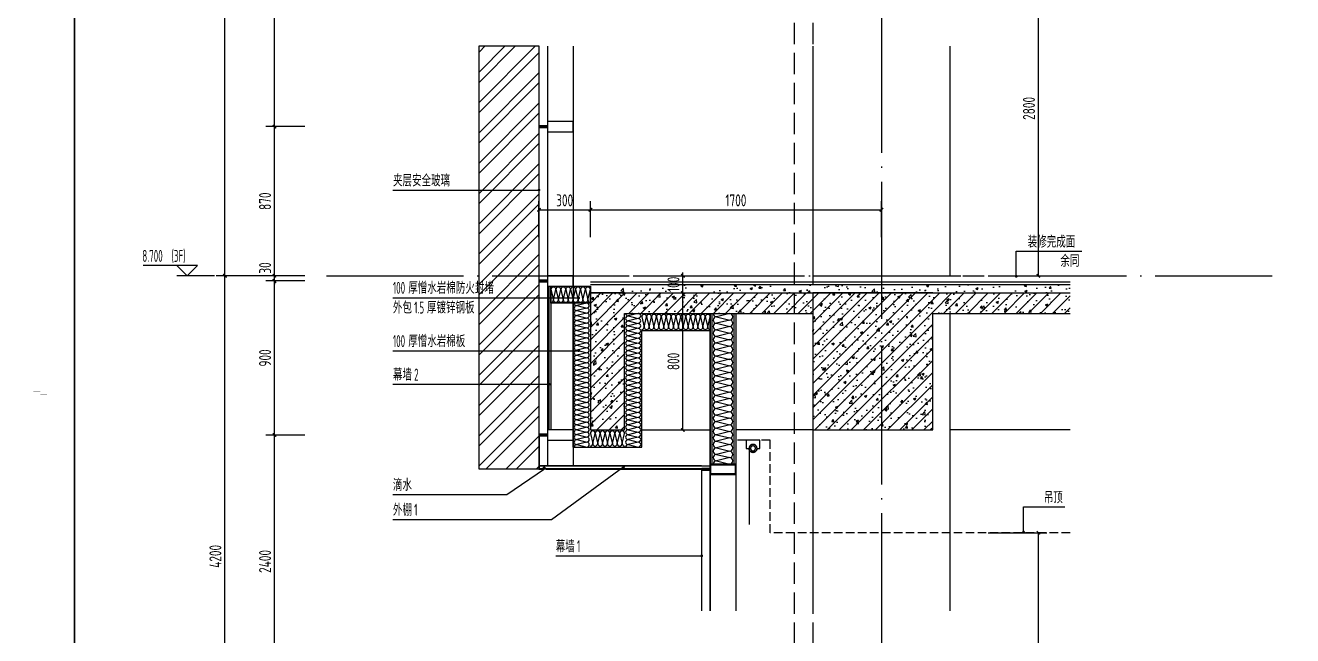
# Model space of a CAD drawing. Extents: x 198753 to 882193, y -399300 to 132460.
# Drawn here: x 378388 to 385789, y -198171 to -194608 of the extents above; entities that cross this region are included whole.
import ezdxf

# ---------------------------------------------------------------- set-up
doc = ezdxf.new("R2010")
doc.units = 0
doc.header["$LTSCALE"] = 1000
doc.header["$MEASUREMENT"] = 0
for name, pattern in [('DASH', [0.35, 0.25, -0.1]), ('DOTE', [2.42, 2, -0.2, 0.02, -0.2]), ('HIDDEN', [9.525, 6.35, -3.175])]:
    doc.linetypes.add(name, pattern=pattern)
for name, color, linetype in [('01-标注_尺寸', 124, 'Continuous'), ('01-标注_标高', 200, 'Continuous'), ('01-标注_符号', 200, 'Continuous'), ('02-TEXT_标注', 130, 'Continuous'), ('05-填充_156', 156, 'Continuous'), ('05-填充_天正', 26, 'Continuous'), ('A-C_窗', 140, 'Continuous'), ('A-D-玻璃剖线', 130, 'Continuous'), ('A-D-金属剖线', 200, 'Continuous'), ('A-D_龙骨', 131, 'Continuous'), ('A-STR-面层', 191, 'Continuous'), ('A-SUR_保温', 222, 'Continuous'), ('A-SUR_看线', 231, 'Continuous'), ('A-SUR_面层', 191, 'Continuous'), ('A-TECH_结构', 21, 'Continuous'), ('A-金属背板', 30, 'Continuous'), ('A_AXIS-轴线', 36, 'DOTE'), ('A_STR-砼墙', 51, 'Continuous'), ('A_STR-砼柱', 51, 'Continuous'), ('D_铝板', 181, 'Continuous'), ('I-E-家具_活动', 201, 'DASH'), ('钢龙骨', 173, 'Continuous')]:
    doc.layers.add(name, color=color, linetype=linetype)
doc.styles.add('_TCH_DIM', font='ROS1', dxfattribs={"width": 0.8, "bigfont": 'JD'})
doc.styles.add('_TCH_DIM_T3', font='ROS1', dxfattribs={"width": 0.8, "bigfont": 'JD'})
doc.dimstyles.new('_TCH_ARCH&&20', dxfattribs={"dimtxt": 70, "dimasz": 20, "dimexe": 50, "dimexo": 60, "dimgap": 20, "dimtad": 1, "dimdec": 0, "dimzin": 0, "dimdsep": 46, "dimtxsty": '_TCH_DIM_T3', "dimblk": 'ARCHTICK', "dimcen": 0.09, "dimclrt": 4, "dimazin": 2, "dimtfac": 1, "dimtdec": 0, "dimtix": 1, "dimtmove": 2, "dimatfit": 3, "dimfxl": 0, "dimtolj": 1, "dimtzin": 0, "dimarcsym": 0})
pattern_1 = [(45, (0, 0), (-35.355339, 35.355339), []), (50, (0, 0), (143.452037, -12.550427), [15, -165]), (355, (0, 0), (-27.75027, 150.43843), [12, -132]), (100.4514, (11.95, -1.05), (115.701876, 137.88791), [12.74804, -140.22842]), (46.1842, (0, 40), (213.44821, -33.1038), [22.5, -247.5]), (96.6356, (17.79, 37.24), (186.93254, 194.82357), [19.12206, -210.3426]), (351.1842, (0, 40), (186.93239, 194.82372), [18, -198]), (21, (20, 30), (119.38141, -80.52378), [15, -165]), (326, (20, 30), (48.663066, 145.03001), [12, -132]), (71.4514, (29.95, 23.29), (168.044526, 64.5061), [12.74804, -140.22842]), (37.5, (0, 0), (2.431971, 66.578771), [0, -130.4, 0, -134, 0, -132.5]), (7.5, (0, 0), (52.613907, 78.882342), [0, -76.4, 0, -127.4, 0, -50.5]), (327.5, (-44.6, 0), (106.764487, -4.510974), [0, -50, 0, -156, 0, -207]), (317.5, (-64.6, 0), (116.637234, 20.020996), [0, -65, 0, -103.6, 0, -147])]

# ---------------------------------------------------------------- blocks, each defined once
blk = doc.blocks.new('A$C643B6CAF')
at = {"layer": '钢龙骨', "const_width": 10}
blk.add_lwpolyline([(0, -1.6), (-28, -1.6)], dxfattribs=at)
at = {"layer": '钢龙骨'}
for points in [[(0, 28.4), (0, -31.6), (150, -31.6), (150, 28.4)], [(4, 24.4), (4, -27.6), (146, -27.6), (146, 24.4)]]:
    blk.add_lwpolyline(points, close=True, dxfattribs=at)
blk = doc.blocks.new('kyuhtr')
at = {"const_width": 20}
blk.add_lwpolyline([(50, 0), (0, 0)], dxfattribs=at)
blk.add_lwpolyline([(50, -30), (200, -30), (200, 30), (50, 30)], close=True)
blk = doc.blocks.new('$LinePat$岩棉板')
at = {"color": 0}
for p, q in [((0, -17), (12, -67)), ((12, -67), (24, -17))]:
    blk.add_line(p, q, dxfattribs=at)
for centre, start, end in [((12, -17), 0, 180), ((0, -67), 270, 0), ((24, -67), 180, 270)]:
    blk.add_arc(centre, 12, start, end, dxfattribs=at)
at = {"layer": 'Defpoints'}
blk.add_point((0, 0.1), dxfattribs=at)
at = {"layer": 'Defpoints', "color": 0}
blk.add_point((24, -84), dxfattribs=at)
blk = doc.blocks.new('*U301')
at = {"layer": '01-标注_符号', "const_width": 8}
for points in [[(7513.4, -128783.1, 1), (7521.4, -128783.1, 1)], [(7513.4, -129091, 1), (7521.4, -129091, 1)], [(7341.6, -129286.8, 1), (7349.6, -129286.8, 1)], [(7777.7, -129770.3, 1), (7784.2, -129765.5, 1)]]:
    blk.add_lwpolyline(points, format="xyb", close=True, dxfattribs=at)
at = {"layer": '01-标注_符号'}
for points in [[(6432.6, -128783.1), (7313.3, -128783.1), (7517.4, -128783.1)], [(6432.6, -129091), (7313.3, -129091), (7517.4, -129091)], [(6432.6, -129286.8), (7313.3, -129286.8), (7345.6, -129286.8)], [(6432.6, -130076), (7359.7, -130076), (7781, -129767.9)], [(6432.6, -129930.4), (7097.3, -129930.4), (7317.4, -129781)]]:
    blk.add_lwpolyline(points, dxfattribs=at)
at = {"layer": 'A-C_窗'}
for points in [[(8285.6, -128873.6), (8285.6, -130609.3)], [(8435.6, -128873.6), (8435.6, -130609.3)], [(8235.6, -129763.6), (7285.6, -129763.6)]]:
    blk.add_lwpolyline(points, dxfattribs=at)
at = {"layer": 'A-D-玻璃剖线'}
blk.add_lwpolyline([(8285.6, -130609.3), (8285.6, -129783.6), (8235.6, -129783.6), (8235.6, -130609.3)], dxfattribs=at)
at = {"layer": 'A-D-金属剖线'}
blk.add_line((7288.6, -129763.6), (8285.6, -129763.6), dxfattribs=at)
blk.add_lwpolyline([(7285.6, -129583.6), (7285.6, -129783.6), (7305.6, -129783.6), (7315.6, -129773.6), (7325.6, -129783.6), (7325.6, -129783.6), (8235.6, -129783.6), (8235.6, -129780.6), (7326.8, -129780.6), (7315.6, -129769.4), (7304.4, -129780.6), (7288.6, -129780.6), (7288.6, -129583.6)], dxfattribs=at)
at = {"layer": 'A-SUR_保温'}
for p, q in [((7485.6, -129653.6), (7485.6, -128813.6)), ((7585.6, -128813.6), (7585.6, -129553.6)), ((7785.6, -129553.6), (7785.6, -128873.6)), ((7585.6, -129553.6), (7785.6, -129553.6))]:
    blk.add_line(p, q, dxfattribs=at)
for points in [[(7585.6, -128813.6), (7355.6, -128813.6), (7355.6, -128713.6), (7585.6, -128713.6), (7585.6, -128813.6)], [(7585.6, -129553.6), (7785.6, -129553.6), (7785.6, -128873.6), (8285.6, -128873.6)], [(7485.6, -129653.6), (7885.6, -129653.6), (7885.6, -128973.6), (8285.6, -128973.6)]]:
    blk.add_lwpolyline(points, dxfattribs=at)
blk.add_lwpolyline([(7584.1, -128812.1), (7357.1, -128812.1), (7357.1, -128715.1), (7584.1, -128715.1)], close=True, dxfattribs=at)
at = {"layer": 'A-金属背板'}
blk.add_lwpolyline([(7345.6, -128713.6), (7355.6, -128713.6), (7355.6, -129553.6), (7345.6, -129553.6)], close=True, dxfattribs=at)
at = {"layer": '钢龙骨'}
for points in [[(8435.6, -128873.6), (8435.6, -129753.6)], [(7485.6, -129653.6), (7485.6, -129653.6)]]:
    blk.add_lwpolyline(points, dxfattribs=at)
at = {"layer": 'A-D_龙骨'}
blk.add_blockref('kyuhtr', (8235.6, -129783.6), dxfattribs=at)
at = {"layer": 'A-SUR_保温', "yscale": 1.188379012465143, "zscale": 1.188379012465143}
for p, xscale, rotation in [((7355.6, -128714.1), 1.197916665668403, 1.232519699921628e-09), ((7384.4, -128714.1), 1.197916665668403, 1.232519699921628e-09), ((7413.1, -128714.1), 1.197916665668403, 1.232519699921628e-09), ((7441.9, -128714.1), 1.197916665668403, 1.232519699921628e-09), ((7470.6, -128714.1), 1.197916665668403, 1.232519699921628e-09), ((7499.4, -128714.1), 1.197916665668403, 1.232519699921628e-09), ((7528.1, -128714.1), 1.197916665668403, 1.232519699921628e-09), ((7556.9, -128714.1), 1.197916665668403, 1.232519699921628e-09), ((7585.6, -128813.6), 1.206896550718391, 270), ((7585.6, -128842.6), 1.206896550718391, 270), ((7585.6, -128871.6), 1.206896550718391, 270), ((7585.6, -128900.5), 1.206896550718391, 270), ((7885.6, -128873.6), 1.203703702700617, 269.9999999999861), ((7885.6, -128902.5), 1.203703702700617, 269.9999999999861), ((7885.6, -128873.6), 1.190476184411826, 359.9999999996373), ((7914.2, -128873.6), 1.190476184411826, 359.9999999996373), ((7942.7, -128873.6), 1.190476184411826, 359.9999999996373), ((7971.3, -128873.6), 1.190476184411826, 359.9999999996373), ((7999.9, -128873.6), 1.190476184411826, 359.9999999996373), ((8028.5, -128873.6), 1.190476184411826, 359.9999999996373), ((8057, -128873.6), 1.190476184411826, 359.9999999996373), ((8085.6, -128873.6), 1.190476184411826, 359.9999999996373), ((8114.2, -128873.6), 1.190476184411826, 359.9999999996373), ((8142.7, -128873.6), 1.190476184411826, 359.9999999996373), ((8171.3, -128873.6), 1.190476184411826, 359.9999999996373), ((8199.9, -128873.6), 1.190476184411826, 359.9999999996373), ((8228.5, -128873.6), 1.190476184411826, 359.9999999996373), ((8257, -128873.6), 1.190476184411826, 359.9999999996373), ((7585.6, -128929.5), 1.206896550718391, 270), ((7585.6, -128958.4), 1.206896550718391, 270), ((7585.6, -128987.4), 1.206896550718391, 270), ((7885.6, -128931.4), 1.203703702700617, 269.9999999999861), ((7885.6, -128960.3), 1.203703702700617, 269.9999999999861), ((7885.6, -128989.2), 1.203703702700617, 269.9999999999861), ((7585.6, -129016.4), 1.206896550718391, 270), ((7585.6, -129045.3), 1.206896550718391, 270), ((7885.6, -129018.1), 1.203703702700617, 269.9999999999861), ((7885.6, -129047), 1.203703702700617, 269.9999999999861), ((7585.6, -129074.3), 1.206896550718391, 270), ((7585.6, -129103.3), 1.206896550718391, 270), ((7585.6, -129132.2), 1.206896550718391, 270), ((7885.6, -129075.8), 1.203703702700617, 269.9999999999861), ((7885.6, -129104.7), 1.203703702700617, 269.9999999999861), ((7885.6, -129133.6), 1.203703702700617, 269.9999999999861), ((7585.6, -129161.2), 1.206896550718391, 270), ((7585.6, -129190.2), 1.206896550718391, 270), ((7585.6, -129219.1), 1.206896550718391, 270), ((7885.6, -129162.5), 1.203703702700617, 269.9999999999861), ((7885.6, -129191.4), 1.203703702700617, 269.9999999999861), ((7585.6, -129248.1), 1.206896550718391, 270), ((7585.6, -129277.1), 1.206896550718391, 270), ((7885.6, -129220.3), 1.203703702700617, 269.9999999999861), ((7885.6, -129249.2), 1.203703702700617, 269.9999999999861), ((7885.6, -129278.1), 1.203703702700617, 269.9999999999861), ((7585.6, -129306), 1.206896550718391, 270), ((7585.6, -129335), 1.206896550718391, 270), ((7585.6, -129364), 1.206896550718391, 270), ((7885.6, -129307), 1.203703702700617, 269.9999999999861), ((7885.6, -129335.8), 1.203703702700617, 269.9999999999861), ((7885.6, -129364.7), 1.203703702700617, 269.9999999999861), ((7585.6, -129392.9), 1.206896550718391, 270), ((7585.6, -129421.9), 1.206896550718391, 270), ((7885.6, -129393.6), 1.203703702700617, 269.9999999999861), ((7885.6, -129422.5), 1.203703702700617, 269.9999999999861), ((7585.6, -129450.9), 1.206896550718391, 270), ((7585.6, -129479.8), 1.206896550718391, 270), ((7585.6, -129508.8), 1.206896550718391, 270), ((7885.6, -129451.4), 1.203703702700617, 269.9999999999861), ((7885.6, -129480.3), 1.203703702700617, 269.9999999999861), ((7885.6, -129509.2), 1.203703702700617, 269.9999999999861), ((7585.6, -129537.8), 1.206896550718391, 270), ((7585.6, -129566.7), 1.206896550718391, 270), ((7885.6, -129538.1), 1.203703702700617, 269.9999999999861), ((7885.6, -129567), 1.203703702700617, 269.9999999999861), ((7585.6, -129595.7), 1.206896550718391, 270), ((7585.6, -129624.7), 1.206896550718391, 270), ((7885.6, -129595.8), 1.203703702700617, 269.9999999999861), ((7885.6, -129624.7), 1.203703702700617, 269.9999999999861)]:
    blk.add_blockref('$LinePat$岩棉板', p, dxfattribs=dict(at, xscale=xscale, rotation=rotation))
at = {"layer": 'A-SUR_保温', "xscale": 1.190476189484289, "yscale": 1.188379012465143, "zscale": 1.188379012465143}
for p in [(7585.6, -129553.6), (7614.2, -129553.6), (7642.7, -129553.6), (7671.3, -129553.6), (7699.9, -129553.6), (7728.5, -129553.6), (7757, -129553.6)]:
    blk.add_blockref('$LinePat$岩棉板', p, dxfattribs=at)
at = {"layer": '钢龙骨', "xscale": -1, "rotation": 180}
blk.add_blockref('A$C643B6CAF', (8285.6, -129785.2), dxfattribs=at)
at = {"layer": '02-TEXT_标注', "style": '_TCH_DIM'}
for s, height, width, p in [('100', 70, 0.64, (6432.6, -128759.2)), ('厚憎水岩棉防火封堵', 69.46, 0.8, (6522.2, -128759.2)), ('外包', 69.46, 0.8, (6432.6, -128874.1)), ('1.5', 70, 0.64, (6556.8, -128874.1)), ('厚镀锌钢板', 69.46, 0.8, (6631.4, -128874.1)), ('厚憎水岩棉板', 69.46, 0.8, (6522.2, -129070)), ('100', 70, 0.64, (6432.6, -129070)), ('幕墙', 69.46, 0.8, (6432.6, -129265.8)), ('2', 70, 0.64, (6556.8, -129265.8)), ('滴水', 69.46, 0.8, (6432.6, -129909.4)), ('外棚', 69.46, 0.8, (6432.6, -130055)), ('1', 70, 0.64, (6556.8, -130055))]:
    blk.add_text(s, height=height, dxfattribs=dict(at, width=width)).set_placement(p)
blk = doc.blocks.new('*U218')
at = {"layer": 'A-C_窗'}
for points in [[(0, 2301.2), (0, 30)], [(50, 2301.2), (50, -150)]]:
    blk.add_lwpolyline(points, dxfattribs=at)
at = {"layer": '钢龙骨'}
blk.add_lwpolyline([(200, 2301.2), (200, -150)], dxfattribs=at)
at = {"layer": 'A-D_龙骨'}
for p in [(0, 1830), (0, 930), (0, 30)]:
    blk.add_blockref('kyuhtr', p, dxfattribs=at)
blk = doc.blocks.new('*U197')
at = {"layer": '05-填充_156'}
h = blk.add_hatch(dxfattribs=at)
h.set_pattern_fill('金属', color=256, scale=50)
h.set_pattern_definition([(45, (7135.61, -126842.43), (-88.3883, 88.3883), []), (45, (7194.53, -126842.43), (-88.3883, 88.3883), [])])
h.paths.add_polyline_path([(6935.6, -127142.4), (7285.6, -127142.4), (7285.6, -129613.6), (6935.6, -129613.6)])
at = {"layer": 'A-SUR_看线', "color": 8}
blk.add_lwpolyline([(6935.6, -127142.4), (7285.6, -127142.4), (7285.6, -129613.6), (6935.6, -129613.6)], close=True, dxfattribs=at)
blk = doc.blocks.new('*U221')
at = {"layer": 'A-金属背板'}
for points in [[(0, -880), (0, 0)], [(10, 0), (10, -880)], [(140, -880), (140, 0)], [(150, 0), (150, -880)]]:
    blk.add_lwpolyline(points, dxfattribs=at)
at = {"layer": 'A-SUR_保温', "xscale": 1.594202879991518, "yscale": 1.544892716204687, "zscale": 1.544892716204687, "rotation": 269.9999999999894}
for p in [(140, 0), (140, -38.3), (140, -76.5), (140, -114.8), (140, -153), (140, -191.3), (140, -229.6), (140, -267.8), (140, -306.1), (140, -344.3), (140, -382.6), (140, -420.9), (140, -459.1), (140, -497.4), (140, -535.7), (140, -573.9), (140, -612.2), (140, -650.4), (140, -688.7), (140, -727), (140, -765.2), (140, -803.5), (140, -841.7)]:
    blk.add_blockref('$LinePat$岩棉板', p, dxfattribs=at)
blk = doc.blocks.new('dasgfs')
at = {"layer": '01-标注_符号'}
for p, q in [((0, 0), (0, 146.5)), ((0, 146.5), (382.7, 146.5))]:
    blk.add_line(p, q, dxfattribs=at)
at = {"layer": '01-标注_符号', "const_width": 8}
blk.add_lwpolyline([(0, -4, 1), (0, 4, 1)], format="xyb", close=True, dxfattribs=at)
at = {"layer": '02-TEXT_标注', "style": '_TCH_DIM', "width": 0.8}
for s, p in [('装修完成面', (66.9, 167.5)), ('余同', (257.5, 55.5))]:
    blk.add_text(s, height=69.46, dxfattribs=at).set_placement(p)
blk = doc.blocks.new('窗帘')
at = {"linetype": 'HIDDEN', "ltscale": 3}
blk.add_line((23.3, -47.5), (23.3, -491.9), dxfattribs=at)
blk.add_lwpolyline([(-23.3, -47.5), (-39.5, -47.5), (-39.5, 0), (39.5, 0), (39.5, -47.5), (23.3, -47.5)])
for radius in [23.3, 14.3]:
    blk.add_circle((0, -47.5), radius)
blk.add_arc((0, -47.5), 23.3, 180, 0)
blk = doc.blocks.new('*U223')
at = {"layer": '05-填充_天正'}
h = blk.add_hatch(dxfattribs=at)
h.set_pattern_fill('混凝土', color=256, scale=20, style=0)
h.set_pattern_definition([(50, (0, 0), (143.452037, -12.550427), [15, -165]), (355, (0, 0), (-27.75027, 150.43843), [12, -132]), (100.4514, (11.95, -1.05), (115.701876, 137.88791), [12.74804, -140.22842]), (46.1842, (0, 40), (213.44821, -33.1038), [22.5, -247.5]), (96.6356, (17.79, 37.24), (186.93254, 194.82357), [19.12206, -210.3426]), (351.1842, (0, 40), (186.93239, 194.82372), [18, -198]), (21, (20, 30), (119.38141, -80.52378), [15, -165]), (326, (20, 30), (48.663066, 145.03001), [12, -132]), (71.4514, (29.95, 23.29), (168.044526, 64.5061), [12.74804, -140.22842]), (37.5, (0, 0), (2.431971, 66.578771), [0, -130.4, 0, -134, 0, -132.5]), (7.5, (0, 0), (52.613907, 78.882342), [0, -76.4, 0, -127.4, 0, -50.5]), (327.5, (-44.6, 0), (106.764487, -4.510974), [0, -50, 0, -156, 0, -207]), (317.5, (-64.6, 0), (116.637234, 20.020996), [0, -65, 0, -103.6, 0, -147])])
h.paths.add_polyline_path([(315732.1, 7877.5), (315732.1, 7827.5), (318534.1, 7827.5), (318534.1, 7877.5)])
h = blk.add_hatch(dxfattribs=at)
h.set_pattern_fill('钢筋混凝土', color=256, scale=20, style=0)
h.set_pattern_definition(pattern_1)
h.paths.add_polyline_path([(315732.1, 7027.5), (315932.1, 7027.5), (315932.1, 7827.5), (315732.1, 7827.5)])
h = blk.add_hatch(dxfattribs=at)
h.set_pattern_fill('钢筋混凝土', color=256, scale=20, style=0)
h.set_pattern_definition(pattern_1)
h.paths.add_polyline_path([(317032.1, 7707.5), (317032.1, 7827.5), (315932.1, 7827.5), (315932.1, 7707.5)])
h = blk.add_hatch(dxfattribs=at)
h.set_pattern_fill('钢筋混凝土', color=256, scale=20, style=0)
h.set_pattern_definition(pattern_1)
h.paths.add_polyline_path([(317032.1, 7027.5), (317732.1, 7027.5), (317732.1, 7827.5), (317032.1, 7827.5)])
h = blk.add_hatch(dxfattribs=at)
h.set_pattern_fill('钢筋混凝土', color=256, scale=20, style=0)
h.set_pattern_definition(pattern_1)
h.paths.add_polyline_path([(317732.1, 7827.5), (317732.1, 7707.5), (318534.1, 7707.5), (318534.1, 7827.5)])
at = {"layer": '01-标注_符号'}
for p, q in [((318261.9, 6431.5), (318261.9, 6578)), ((318261.9, 6578), (318502.4, 6578))]:
    blk.add_line(p, q, dxfattribs=at)
at = {"layer": '01-标注_符号', "const_width": 8}
blk.add_lwpolyline([(318261.9, 6427.5, 1), (318261.9, 6435.5, 1)], format="xyb", close=True, dxfattribs=at)
at = {"layer": 'A-STR-面层', "linetype": 'DASH', "ltscale": 0.5}
blk.add_lwpolyline([(315632.1, 7927.5), (318534.1, 7927.5)], dxfattribs=at)
at = {"layer": 'A-STR-面层'}
blk.add_lwpolyline([(315732.1, 7892.5), (318534.1, 7892.5)], dxfattribs=at)
at = {"layer": 'A-STR-面层', "linetype": 'DASH', "ltscale": 0.2}
blk.add_lwpolyline([(318534.1, 6427.5), (316782, 6427.5), (316782, 6967.5), (316582.1, 6967.5)], dxfattribs=at)
at = {"layer": 'A-SUR_面层'}
for p, q in [((315732.1, 7877.5), (318534.1, 7877.5)), ((315732.1, 7827.5), (318534.1, 7827.5))]:
    blk.add_line(p, q, dxfattribs=at)
at = {"layer": 'A-TECH_结构'}
for points in [[(317032.1, 9268.7), (317032.1, 7927.5)], [(317832.1, 9268.7), (317832.1, 7927.5)], [(317032.1, 7707.5), (317032.1, 5971.9)], [(317832.1, 7707.5), (317832.1, 5971.9)], [(317032.1, 7027.5), (316582.1, 7027.5)], [(318534.1, 7027.5), (317832.1, 7027.5)]]:
    blk.add_lwpolyline(points, dxfattribs=at)
at = {"layer": 'A_STR-砼墙'}
for p, q in [((315932.1, 7827.5), (317032.1, 7827.5)), ((317732.1, 7827.5), (318534.1, 7827.5)), ((315932.1, 7707.5), (317032.1, 7707.5)), ((317732.1, 7707.5), (318534.1, 7707.5))]:
    blk.add_line(p, q, dxfattribs=at)
at = {"layer": 'A_STR-砼柱'}
for p, q in [((315932.1, 7827.5), (315732.1, 7827.5)), ((315732.1, 7827.5), (315732.1, 7027.5)), ((317732.1, 7827.5), (317032.1, 7827.5)), ((315932.1, 7027.5), (315932.1, 7707.5)), ((317032.1, 7707.5), (317032.1, 7027.5)), ((317732.1, 7027.5), (317732.1, 7707.5)), ((315732.1, 7027.5), (315932.1, 7027.5)), ((317032.1, 7027.5), (317732.1, 7027.5))]:
    blk.add_line(p, q, dxfattribs=at)
blk.add_blockref('dasgfs', (318219.3, 7924.1))
at = {"layer": 'I-E-家具_活动', "xscale": -1}
blk.add_blockref('窗帘', (316682.1, 6967.5), dxfattribs=at)
at = {"layer": '02-TEXT_标注', "style": '_TCH_DIM', "width": 0.8}
blk.add_text('吊顶', height=69.46, dxfattribs=at).set_placement((318380.2, 6599))
blk = doc.blocks.new('图框-A1+1-2')
at = {"const_width": 0.05}
blk.add_lwpolyline([(0, 0), (1261, 0), (1261, 594), (0, 594)], close=True, dxfattribs=at)
blk.add_lwpolyline([(630.5, 594), (630.5, 592)], dxfattribs=at)
blk = doc.blocks.new('图框-A1+1-4')
for points, const_width in [([(0, 0), (1051, 0), (1051, 594), (0, 594)], 0.05), ([(976, 584), (25, 584), (25, 10), (976, 10)], 0.5)]:
    blk.add_lwpolyline(points, close=True, dxfattribs=dict(const_width=const_width))
at = {"const_width": 0.05}
blk.add_lwpolyline([(525.5, 0), (525.5, 2)], dxfattribs=at)
blk = doc.blocks.new('*U293')
at = {"layer": 'A-STR-面层', "linetype": 'DASH', "ltscale": 0.5}
for points in [[(7893.7, 16587.4), (7954.2, 16587.4), (8038.7, 16441.1), (8038.7, 15702.4, 0.414214), (8198.7, 15542.4), (8948.7, 15542.4, -0.414214), (8998.7, 15492.4), (8998.7, 2069.7, 0.414214), (9158.7, 1909.7), (9808.7, 1909.7)], [(8293.7, 16587.4), (8233.2, 16587.4), (8148.7, 16441.1), (8148.7, 15702.4, 0.414214), (8198.7, 15652.4), (8948.7, 15652.4, -0.414214), (9108.7, 15492.4), (9108.7, 2069.7, 0.414214), (9158.7, 2019.7), (9808.7, 2019.7)]]:
    blk.add_lwpolyline(points, format="xyb", dxfattribs=at)
blk = doc.blocks.new('_ArchTick')
at = {"color": 0, "linetype": 'ByBlock', "const_width": 0.4}
blk.add_lwpolyline([(-0.5, -0.5), (0.5, 0.5)], dxfattribs=at)
blk = doc.blocks.new('*D1872')
at = {"layer": '01-标注_尺寸', "color": 0, "lineweight": -2, "transparency": 16777216}
for p, q in [((380020.5, -196999.6), (379792.8, -196999.6)), ((379842.8, -198475.4), (379842.8, -196999.6)), ((380020.5, -198475.4), (379792.8, -198475.4))]:
    blk.add_line(p, q, dxfattribs=at)
at = {"layer": 'Defpoints', "color": 0, "transparency": 16777216}
for p in [(379842.8, -196999.6), (380080.5, -196999.6), (380080.5, -198475.4)]:
    blk.add_point(p, dxfattribs=at)
at = {"layer": '01-标注_尺寸', "color": 0, "lineweight": -2, "transparency": 16777216, "xscale": 20, "yscale": 20, "zscale": 20}
for p, rotation in [((379842.8, -196999.6), 90), ((379842.8, -198475.4), 270)]:
    blk.add_blockref('_ArchTick', p, dxfattribs=dict(at, rotation=rotation))
at = {"layer": '01-标注_尺寸', "color": 4, "transparency": 16777216, "insert": (379787.8, -197737.5), "char_height": 70, "attachment_point": 5, "rotation": 90, "style": '_TCH_DIM_T3'}
blk.add_mtext('\\A1;2400', dxfattribs=at)
blk = doc.blocks.new('*D1873')
at = {"layer": '01-标注_尺寸', "color": 0, "lineweight": -2, "transparency": 16777216}
for p, q in [((380020.5, -196099.6), (379792.8, -196099.6)), ((379842.8, -196999.6), (379842.8, -196099.6)), ((380020.5, -196999.6), (379792.8, -196999.6))]:
    blk.add_line(p, q, dxfattribs=at)
at = {"layer": 'Defpoints', "color": 0, "transparency": 16777216}
for p in [(379842.8, -196099.6), (380080.5, -196099.6), (380080.5, -196999.6)]:
    blk.add_point(p, dxfattribs=at)
at = {"layer": '01-标注_尺寸', "color": 0, "lineweight": -2, "transparency": 16777216, "xscale": 20, "yscale": 20, "zscale": 20}
for p, rotation in [((379842.8, -196099.6), 90), ((379842.8, -196999.6), 270)]:
    blk.add_blockref('_ArchTick', p, dxfattribs=dict(at, rotation=rotation))
at = {"layer": '01-标注_尺寸', "color": 4, "transparency": 16777216, "insert": (379787.8, -196549.6), "char_height": 70, "attachment_point": 5, "rotation": 90, "style": '_TCH_DIM_T3'}
blk.add_mtext('\\A1;900', dxfattribs=at)
blk = doc.blocks.new('*D1874')
at = {"layer": '01-标注_尺寸', "color": 0, "lineweight": -2, "transparency": 16777216}
for p, q in [((380020.5, -196069.9), (379792.8, -196069.9)), ((380020.5, -196099.6), (379792.8, -196099.6)), ((379842.8, -196069.9), (379842.8, -196049.9)), ((379842.8, -196099.6), (379842.8, -196069.9)), ((379842.8, -196099.6), (379842.8, -196119.6))]:
    blk.add_line(p, q, dxfattribs=at)
at = {"layer": 'Defpoints', "color": 0, "transparency": 16777216}
for p in [(379842.8, -196069.9), (380080.5, -196069.9), (380080.5, -196099.6)]:
    blk.add_point(p, dxfattribs=at)
at = {"layer": '01-标注_尺寸', "color": 0, "lineweight": -2, "transparency": 16777216, "xscale": 20, "yscale": 20, "zscale": 20}
for p, rotation in [((379842.8, -196069.9), 270), ((379842.8, -196099.6), 90)]:
    blk.add_blockref('_ArchTick', p, dxfattribs=dict(at, rotation=rotation))
at = {"layer": '01-标注_尺寸', "color": 4, "transparency": 16777216, "insert": (379787.8, -196024.5), "char_height": 70, "attachment_point": 5, "rotation": 90, "style": '_TCH_DIM_T3'}
blk.add_mtext('\\A1;30', dxfattribs=at)
blk = doc.blocks.new('*D1875')
at = {"layer": '01-标注_尺寸', "color": 0, "lineweight": -2, "transparency": 16777216}
for p, q in [((380020.5, -196069.9), (379502.8, -196069.9)), ((379552.8, -199345.9), (379552.8, -196069.9)), ((380020.5, -199345.9), (379502.8, -199345.9))]:
    blk.add_line(p, q, dxfattribs=at)
at = {"layer": 'Defpoints', "color": 0, "transparency": 16777216}
for p in [(379552.8, -196069.9), (380080.5, -196069.9), (380080.5, -199345.9)]:
    blk.add_point(p, dxfattribs=at)
at = {"layer": '01-标注_尺寸', "color": 0, "lineweight": -2, "transparency": 16777216, "xscale": 20, "yscale": 20, "zscale": 20}
for p, rotation in [((379552.8, -196069.9), 90), ((379552.8, -199345.9), 270)]:
    blk.add_blockref('_ArchTick', p, dxfattribs=dict(at, rotation=rotation))
at = {"layer": '01-标注_尺寸', "color": 4, "transparency": 16777216, "insert": (379497.8, -197707.9), "char_height": 70, "attachment_point": 5, "rotation": 90, "style": '_TCH_DIM_T3'}
blk.add_mtext('\\A1;4200', dxfattribs=at)
blk = doc.blocks.new('*D1876')
at = {"layer": '01-标注_尺寸', "color": 0, "lineweight": -2, "transparency": 16777216}
for p, q in [((380020.5, -195199.4), (379792.8, -195199.4)), ((379842.8, -196069.9), (379842.8, -195199.4)), ((380020.5, -196069.9), (379792.8, -196069.9))]:
    blk.add_line(p, q, dxfattribs=at)
at = {"layer": 'Defpoints', "color": 0, "transparency": 16777216}
for p in [(379842.8, -195199.4), (380080.5, -195199.4), (380080.5, -196069.9)]:
    blk.add_point(p, dxfattribs=at)
at = {"layer": '01-标注_尺寸', "color": 0, "lineweight": -2, "transparency": 16777216, "xscale": 20, "yscale": 20, "zscale": 20}
for p, rotation in [((379842.8, -195199.4), 90), ((379842.8, -196069.9), 270)]:
    blk.add_blockref('_ArchTick', p, dxfattribs=dict(at, rotation=rotation))
at = {"layer": '01-标注_尺寸', "color": 4, "transparency": 16777216, "insert": (379787.8, -195634.6), "char_height": 70, "attachment_point": 5, "rotation": 90, "style": '_TCH_DIM_T3'}
blk.add_mtext('\\A1;870', dxfattribs=at)
blk = doc.blocks.new('*D1877')
at = {"layer": '01-标注_尺寸', "color": 0, "lineweight": -2, "transparency": 16777216}
for p, q in [((380020.5, -193645.7), (379792.8, -193645.7)), ((379842.8, -195199.4), (379842.8, -193645.7)), ((380020.5, -195199.4), (379792.8, -195199.4))]:
    blk.add_line(p, q, dxfattribs=at)
at = {"layer": 'Defpoints', "color": 0, "transparency": 16777216}
for p in [(379842.8, -193645.7), (380080.5, -193645.7), (380080.5, -195199.4)]:
    blk.add_point(p, dxfattribs=at)
at = {"layer": '01-标注_尺寸', "color": 0, "lineweight": -2, "transparency": 16777216, "xscale": 20, "yscale": 20, "zscale": 20}
for p, rotation in [((379842.8, -193645.7), 90), ((379842.8, -195199.4), 270)]:
    blk.add_blockref('_ArchTick', p, dxfattribs=dict(at, rotation=rotation))
at = {"layer": '01-标注_尺寸', "color": 4, "transparency": 16777216, "insert": (379787.8, -194422.5), "char_height": 70, "attachment_point": 5, "rotation": 90, "style": '_TCH_DIM_T3'}
blk.add_mtext('\\A1;2400', dxfattribs=at)
blk = doc.blocks.new('*D1880')
at = {"layer": '01-标注_尺寸', "color": 0, "lineweight": -2, "transparency": 16777216}
for p, q in [((380020.5, -192715.9), (379502.8, -192715.9)), ((379552.8, -196069.9), (379552.8, -192715.9)), ((380020.5, -196069.9), (379502.8, -196069.9))]:
    blk.add_line(p, q, dxfattribs=at)
at = {"layer": 'Defpoints', "color": 0, "transparency": 16777216}
for p in [(379552.8, -192715.9), (380080.5, -192715.9), (380080.5, -196069.9)]:
    blk.add_point(p, dxfattribs=at)
at = {"layer": '01-标注_尺寸', "color": 0, "lineweight": -2, "transparency": 16777216, "xscale": 20, "yscale": 20, "zscale": 20}
for p, rotation in [((379552.8, -192715.9), 90), ((379552.8, -196069.9), 270)]:
    blk.add_blockref('_ArchTick', p, dxfattribs=dict(at, rotation=rotation))
at = {"layer": '01-标注_尺寸', "color": 4, "transparency": 16777216, "insert": (379497.8, -194392.9), "char_height": 70, "attachment_point": 5, "rotation": 90, "style": '_TCH_DIM_T3'}
blk.add_mtext('\\A1;4200', dxfattribs=at)
blk = doc.blocks.new('*D1952')
at = {"layer": '01-标注_尺寸', "color": 0, "lineweight": -2, "transparency": 16777216}
for p, q in [((381387.5, -195845.3), (381387.5, -195634.6)), ((381687.5, -195845.3), (381687.5, -195634.6)), ((381387.5, -195684.6), (381687.5, -195684.6))]:
    blk.add_line(p, q, dxfattribs=at)
at = {"layer": 'Defpoints', "color": 0, "transparency": 16777216}
for p in [(381687.5, -195684.6), (381387.5, -195905.3), (381687.5, -195905.3)]:
    blk.add_point(p, dxfattribs=at)
at = {"layer": '01-标注_尺寸', "color": 0, "lineweight": -2, "transparency": 16777216, "xscale": 20, "yscale": 20, "zscale": 20, "rotation": 180}
blk.add_blockref('_ArchTick', (381387.5, -195684.6), dxfattribs=at)
at = {"layer": '01-标注_尺寸', "color": 0, "lineweight": -2, "transparency": 16777216, "xscale": 20, "yscale": 20, "zscale": 20}
blk.add_blockref('_ArchTick', (381687.5, -195684.6), dxfattribs=at)
at = {"layer": '01-标注_尺寸', "color": 4, "transparency": 16777216, "insert": (381537.5, -195629.6), "char_height": 70, "attachment_point": 5, "style": '_TCH_DIM_T3'}
blk.add_mtext('\\A1;300', dxfattribs=at)
blk = doc.blocks.new('*D1953')
at = {"layer": '01-标注_尺寸', "color": 0, "lineweight": -2, "transparency": 16777216}
for p, q in [((381687.5, -195845.3), (381687.5, -195634.6)), ((383387.5, -195845.3), (383387.5, -195634.6)), ((381687.5, -195684.6), (383387.5, -195684.6))]:
    blk.add_line(p, q, dxfattribs=at)
at = {"layer": 'Defpoints', "color": 0, "transparency": 16777216}
for p in [(383387.5, -195684.6), (381687.5, -195905.3), (383387.5, -195905.3)]:
    blk.add_point(p, dxfattribs=at)
at = {"layer": '01-标注_尺寸', "color": 0, "lineweight": -2, "transparency": 16777216, "xscale": 20, "yscale": 20, "zscale": 20, "rotation": 180}
blk.add_blockref('_ArchTick', (381687.5, -195684.6), dxfattribs=at)
at = {"layer": '01-标注_尺寸', "color": 0, "lineweight": -2, "transparency": 16777216, "xscale": 20, "yscale": 20, "zscale": 20}
blk.add_blockref('_ArchTick', (383387.5, -195684.6), dxfattribs=at)
at = {"layer": '01-标注_尺寸', "color": 4, "transparency": 16777216, "insert": (382537.5, -195629.6), "char_height": 70, "attachment_point": 5, "style": '_TCH_DIM_T3'}
blk.add_mtext('\\A1;1700', dxfattribs=at)
blk = doc.blocks.new('*D1957')
at = {"layer": '01-标注_尺寸', "color": 0, "lineweight": -2, "transparency": 16777216}
for p, q in [((384010.2, -197569.9), (384353.9, -197569.9)), ((384303.9, -199345.9), (384303.9, -197569.9)), ((384010.2, -199345.9), (384353.9, -199345.9))]:
    blk.add_line(p, q, dxfattribs=at)
at = {"layer": 'Defpoints', "color": 0, "transparency": 16777216}
for p in [(383950.2, -197569.9), (384303.9, -197569.9), (383950.2, -199345.9)]:
    blk.add_point(p, dxfattribs=at)
at = {"layer": '01-标注_尺寸', "color": 0, "lineweight": -2, "transparency": 16777216, "xscale": 20, "yscale": 20, "zscale": 20}
for p, rotation in [((384303.9, -197569.9), 90), ((384303.9, -199345.9), 270)]:
    blk.add_blockref('_ArchTick', p, dxfattribs=dict(at, rotation=rotation))
at = {"layer": '01-标注_尺寸', "color": 4, "transparency": 16777216, "insert": (384248.9, -198457.9), "char_height": 70, "attachment_point": 5, "rotation": 90, "style": '_TCH_DIM_T3'}
blk.add_mtext('\\A1;2800', dxfattribs=at)
blk = doc.blocks.new('*D1958')
at = {"layer": '01-标注_尺寸', "color": 0, "lineweight": -2, "transparency": 16777216}
for p, q in [((384010.2, -194115.9), (384353.9, -194115.9)), ((384303.9, -196069.9), (384303.9, -194115.9)), ((384010.2, -196069.9), (384353.9, -196069.9))]:
    blk.add_line(p, q, dxfattribs=at)
at = {"layer": 'Defpoints', "color": 0, "transparency": 16777216}
for p in [(383950.2, -194115.9), (384303.9, -194115.9), (383950.2, -196069.9)]:
    blk.add_point(p, dxfattribs=at)
at = {"layer": '01-标注_尺寸', "color": 0, "lineweight": -2, "transparency": 16777216, "xscale": 20, "yscale": 20, "zscale": 20}
for p, rotation in [((384303.9, -194115.9), 90), ((384303.9, -196069.9), 270)]:
    blk.add_blockref('_ArchTick', p, dxfattribs=dict(at, rotation=rotation))
at = {"layer": '01-标注_尺寸', "color": 4, "transparency": 16777216, "insert": (384248.9, -195092.9), "char_height": 70, "attachment_point": 5, "rotation": 90, "style": '_TCH_DIM_T3'}
blk.add_mtext('\\A1;2800', dxfattribs=at)
blk = doc.blocks.new('*D1965')
at = {"layer": '01-标注_尺寸', "color": 0, "lineweight": -2, "transparency": 16777216}
for p, q in [((382013.8, -196169.9), (382277.8, -196169.9)), ((382227.8, -196969.9), (382227.8, -196169.9)), ((382013.8, -196969.9), (382277.8, -196969.9))]:
    blk.add_line(p, q, dxfattribs=at)
at = {"layer": 'Defpoints', "color": 0, "transparency": 16777216}
for p in [(381953.8, -196169.9), (382227.8, -196169.9), (381953.8, -196969.9)]:
    blk.add_point(p, dxfattribs=at)
at = {"layer": '01-标注_尺寸', "color": 0, "lineweight": -2, "transparency": 16777216, "xscale": 20, "yscale": 20, "zscale": 20}
for p, rotation in [((382227.8, -196169.9), 90), ((382227.8, -196969.9), 270)]:
    blk.add_blockref('_ArchTick', p, dxfattribs=dict(at, rotation=rotation))
at = {"layer": '01-标注_尺寸', "color": 4, "transparency": 16777216, "insert": (382172.8, -196569.9), "char_height": 70, "attachment_point": 5, "rotation": 90, "style": '_TCH_DIM_T3'}
blk.add_mtext('\\A1;800', dxfattribs=at)
blk = doc.blocks.new('*D1966')
at = {"layer": '01-标注_尺寸', "color": 0, "lineweight": -2, "transparency": 16777216}
for p, q in [((382013.8, -196069.9), (382277.8, -196069.9)), ((382227.8, -196069.9), (382227.8, -196049.9)), ((382227.8, -196169.9), (382227.8, -196069.9)), ((382013.8, -196169.9), (382277.8, -196169.9)), ((382227.8, -196169.9), (382227.8, -196189.9))]:
    blk.add_line(p, q, dxfattribs=at)
at = {"layer": 'Defpoints', "color": 0, "transparency": 16777216}
for p in [(381953.8, -196069.9), (382227.8, -196069.9), (381953.8, -196169.9)]:
    blk.add_point(p, dxfattribs=at)
at = {"layer": '01-标注_尺寸', "color": 0, "lineweight": -2, "transparency": 16777216, "xscale": 20, "yscale": 20, "zscale": 20}
for p, rotation in [((382227.8, -196069.9), 270), ((382227.8, -196169.9), 90)]:
    blk.add_blockref('_ArchTick', p, dxfattribs=dict(at, rotation=rotation))
at = {"layer": '01-标注_尺寸', "color": 4, "transparency": 16777216, "insert": (382172.8, -196119.9), "char_height": 70, "attachment_point": 5, "rotation": 90, "style": '_TCH_DIM_T3'}
blk.add_mtext('\\A1;100', dxfattribs=at)

msp = doc.modelspace()

# ---------------------------------------------------------------- linework, layer by layer
at = {"layer": '01-标注_标高'}
for p, q in [((379392.8, -196009.9), (379077, -196009.9)), ((379332.8, -196069.9), (379272.8, -196009.9)), ((379332.8, -196069.9), (379392.8, -196009.9)), ((379492.8, -196069.9), (379272.8, -196069.9))]:
    msp.add_line(p, q, dxfattribs=at)
at = {"layer": '01-标注_符号'}
for points in [[(380535, -195569.5), (381387.7, -195569.5)], [(381485, -197704.9), (382337.7, -197704.9)]]:
    msp.add_lwpolyline(points, dxfattribs=at)
at = {"layer": '01-标注_符号', "const_width": 8}
for points in [[(381383.7, -195569.5, 1), (381391.7, -195569.5, 1)], [(382333.7, -197704.9, 1), (382341.7, -197704.9, 1)]]:
    msp.add_lwpolyline(points, format="xyb", close=True, dxfattribs=at)
at = {"layer": 'A-TECH_结构'}
msp.add_lwpolyline([(381987.5, -196969.9), (382387.5, -196969.9)], dxfattribs=at)
at = {"layer": 'A_AXIS-轴线', "ltscale": 0.4}
for p, q in [((383387.5, -187776.6), (383387.5, -205192.3)), ((380146.9, -196069.9), (385669.2, -196069.9))]:
    msp.add_line(p, q, dxfattribs=at)

# ---------------------------------------------------------------- block references
at = {"xscale": 20, "yscale": 20, "zscale": 20, "rotation": 270}
for name, p in [('图框-A1+1-2', (366595.2, -184135)), ('图框-A1+1-4', (378475.2, -186253.4))]:
    msp.add_blockref(name, p, dxfattribs=at)
for name, p in [('*U223', (65955.4, -203997.4)), ('*U221', (382387.5, -196289.9))]:
    msp.add_blockref(name, p)
at = {"layer": 'A-SUR_保温'}
for name, p in [('*U197', (374101.9, -67586.2)), ('*U218', (381387.5, -197029.9)), ('*U301', (374101.9, -67416.2))]:
    msp.add_blockref(name, p, dxfattribs=at)
at = {"layer": 'D_铝板', "xscale": -1, "rotation": 359.9999999999706}
msp.add_blockref('*U293', (391986.2, -206235.8), dxfattribs=at)

# ---------------------------------------------------------------- texts
at = {"layer": '02-TEXT_标注', "style": '_TCH_DIM'}
for s, height, width, p in [('夹层安全玻璃', 69.46, 0.8, (380535, -195548.5)), ('8.700', 70, 0.64, (379071, -195988.9)), ('(3F)', 70, 0.64, (379241.2, -195988.9)), ('幕墙', 69.46, 0.8, (381485, -197683.9)), ('1', 70, 0.64, (381609.2, -197683.9))]:
    msp.add_text(s, height=height, dxfattribs=dict(at, width=width)).set_placement(p)

# ---------------------------------------------------------------- dimensions: what is measured, and where the dimension line sits
at = {"layer": '01-标注_尺寸'}
for p1, p2, distance, text, picture, middle in [((380080.5, -196069.9), (380080.5, -192715.9), 527.6, '4200', '*D1880', (379497.8, -194392.9)), ((380080.5, -195199.4), (380080.5, -193645.7), 237.6, '2400', '*D1877', (379787.8, -194422.5)), ((383950.2, -196069.9), (383950.2, -194115.9), -353.7, '2800', '*D1958', (384248.9, -195092.9)), ((380080.5, -199345.9), (380080.5, -196069.9), 527.6, '4200', '*D1875', (379497.8, -197707.9)), ((380080.5, -198475.4), (380080.5, -196999.6), 237.6, '2400', '*D1872', (379787.8, -197737.5)), ((383950.2, -199345.9), (383950.2, -197569.9), -353.7, '2800', '*D1957', (384248.9, -198457.9))]:
    dim = msp.add_aligned_dim(p1=p1, p2=p2, distance=distance, text=text, dimstyle='_TCH_ARCH&&20', dxfattribs=at)
    dim.commit()
    dim.dimension.update_dxf_attribs({"geometry": picture, "text_midpoint": middle})
for p1, p2, distance, picture, middle in [((380080.4714, -196069.8568), (380080.4714, -195199.4045), 237.638, '*D1876', (379787.8333, -195634.6306)), ((381387.5, -195905.3), (381687.5, -195905.3), 220.7, '*D1952', (381537.5, -195629.6)), ((381687.5, -195905.3), (383387.5, -195905.3), 220.7, '*D1953', (382537.5, -195629.6)), ((381953.8, -196169.9), (381953.8, -196069.9), -274, '*D1966', (382172.8, -196119.9)), ((380080.5, -196999.6), (380080.5, -196099.6), 237.6, '*D1873', (379787.8, -196549.6)), ((381953.8, -196969.9), (381953.8, -196169.9), -274, '*D1965', (382172.8, -196569.9))]:
    dim = msp.add_aligned_dim(p1=p1, p2=p2, distance=distance, dimstyle='_TCH_ARCH&&20', dxfattribs=at)
    dim.commit()
    dim.dimension.update_dxf_attribs({"geometry": picture, "text_midpoint": middle})
dim = msp.add_linear_dim(base=(379842.8, -196069.9), p1=(380080.5, -196099.6), p2=(380080.5, -196069.9), angle=90, dimstyle='_TCH_ARCH&&20', dxfattribs=at)
dim.commit()
dim.dimension.update_dxf_attribs({"geometry": '*D1874', "text_midpoint": (379787.8, -196024.5), "dimtype": 161})

doc.saveas('drawing.dxf')
